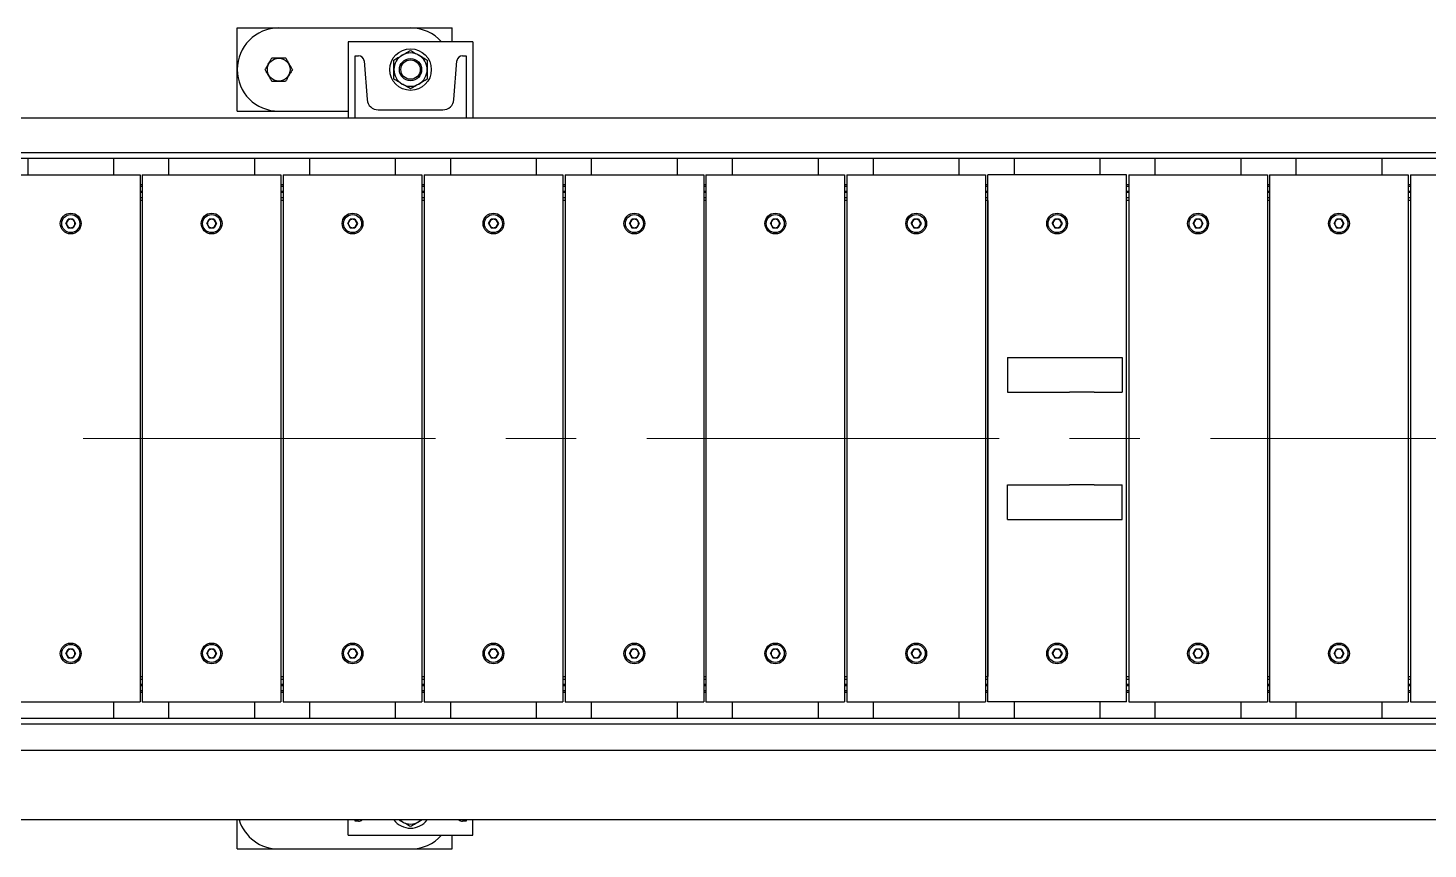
# Model space of a CAD drawing. Header units: millimetres. Extents: x 0 to 11880, y 0 to 8400.
# Drawn here: x 8862 to 9871, y 2897 to 3489 of the extents above; entities that cross this region are included whole.
import ezdxf

# ---------------------------------------------------------------- set-up
doc = ezdxf.new("R2010")
doc.units = ezdxf.units.MM
doc.header["$LTSCALE"] = 20
doc.linetypes.add('CENTERX2', pattern=[20.32, 12.7, -2.54, 2.54, -2.54])
doc.layers.add('ANNOTAZIONI', color=7, linetype='Continuous')

msp = doc.modelspace()

# ---------------------------------------------------------------- linework, layer by layer
at = {"color": 7, "linetype": 'Continuous', "lineweight": 25}
for p, q in [((9012.78, 3429.15), (9012.78, 3489.15)), ((9012.78, 3489.15), (9042.78, 3489.15)), ((9042.78, 3489.15), (9137.78, 3489.15)), ((9137.78, 3489.15), (9167.78, 3489.15)), ((9167.78, 3479.15), (9167.78, 3489.15)), ((9182.78, 3479.15), (9092.78, 3479.15)), ((9092.78, 3479.15), (9092.78, 3424.15)), ((9182.78, 3479.15), (9182.78, 3424.15)), ((9097.78, 3424.15), (9097.78, 3469.15)), ((9097.78, 3469.15), (9100.28, 3469.15)), ((9104.27, 3465.46), (9106.51, 3437.51)), ((9169.05, 3437.51), (9171.28, 3465.46)), ((9175.27, 3469.15), (9177.78, 3469.15)), ((9177.78, 3469.15), (9177.78, 3424.15)), ((9097.78, 3424.15), (7682.78, 3424.15)), ((9012.78, 3429.15), (9042.78, 3429.15)), ((9042.78, 3429.15), (9092.78, 3429.15)), ((9177.78, 3424.15), (9097.78, 3424.15)), ((9114.48, 3430.15), (9161.07, 3430.15)), ((10592.78, 3424.15), (9177.78, 3424.15)), ((10672.78, 3399.15), (6107.78, 3399.15)), ((10672.78, 3395.15), (6107.78, 3395.15)), ((8861.98, 3383.15), (8861.98, 3395.15)), ((8923.58, 3395.15), (8923.58, 3383.15)), ((8963.58, 3383.15), (8963.58, 3395.15)), ((9025.18, 3395.15), (9025.18, 3383.15)), ((9065.18, 3383.15), (9065.18, 3395.15)), ((9126.78, 3395.15), (9126.78, 3383.15)), ((9166.78, 3383.15), (9166.78, 3395.15)), ((9228.38, 3395.15), (9228.38, 3383.15)), ((9268.38, 3383.15), (9268.38, 3395.15)), ((9329.98, 3395.15), (9329.98, 3383.15)), ((9369.98, 3383.15), (9369.98, 3395.15)), ((9431.58, 3395.15), (9431.58, 3383.15)), ((9471.58, 3383.15), (9471.58, 3395.15)), ((9533.18, 3395.15), (9533.18, 3383.15)), ((9573.18, 3383.15), (9573.18, 3395.15)), ((9634.78, 3395.15), (9634.78, 3383.15)), ((9674.78, 3383.15), (9674.78, 3395.15)), ((9736.38, 3395.15), (9736.38, 3383.15)), ((9776.38, 3383.15), (9776.38, 3395.15)), ((9837.98, 3395.15), (9837.98, 3383.15)), ((8848.78, 3383.15), (8936.78, 3383.15)), ((8936.78, 3383.15), (8942.78, 3383.15)), ((8942.78, 3383.15), (8942.78, 3003.15)), ((8944.38, 3383.15), (8944.38, 3003.15)), ((8944.38, 3383.15), (8950.38, 3383.15)), ((8950.38, 3383.15), (9038.38, 3383.15)), ((9038.38, 3383.15), (9044.38, 3383.15)), ((9044.38, 3383.15), (9044.38, 3003.15)), ((9045.98, 3383.15), (9045.98, 3003.15)), ((9045.98, 3383.15), (9051.98, 3383.15)), ((9051.98, 3383.15), (9139.98, 3383.15)), ((9139.98, 3383.15), (9145.98, 3383.15)), ((9145.98, 3383.15), (9145.98, 3003.15)), ((9147.58, 3383.15), (9147.58, 3003.15)), ((9147.58, 3383.15), (9153.58, 3383.15)), ((9153.58, 3383.15), (9241.58, 3383.15)), ((9241.58, 3383.15), (9247.58, 3383.15)), ((9247.58, 3383.15), (9247.58, 3003.15)), ((9249.18, 3383.15), (9249.18, 3003.15)), ((9249.18, 3383.15), (9255.18, 3383.15)), ((9255.18, 3383.15), (9343.18, 3383.15)), ((9343.18, 3383.15), (9349.18, 3383.15)), ((9349.18, 3383.15), (9349.18, 3003.15)), ((9350.78, 3383.15), (9350.78, 3003.15)), ((9350.78, 3383.15), (9356.78, 3383.15)), ((9356.78, 3383.15), (9444.78, 3383.15)), ((9444.78, 3383.15), (9450.78, 3383.15)), ((9450.78, 3383.15), (9450.78, 3003.15)), ((9452.38, 3383.15), (9452.38, 3003.15)), ((9452.38, 3383.15), (9458.38, 3383.15)), ((9458.38, 3383.15), (9546.38, 3383.15)), ((9546.38, 3383.15), (9552.38, 3383.15)), ((9552.38, 3383.15), (9552.38, 3003.15)), ((9553.98, 3003.15), (9553.98, 3383.15)), ((9559.98, 3383.15), (9553.98, 3383.15)), ((9647.98, 3383.15), (9559.98, 3383.15)), ((9653.98, 3383.15), (9647.98, 3383.15)), ((9653.98, 3003.15), (9653.98, 3383.15)), ((9655.58, 3383.15), (9655.58, 3003.15)), ((9655.58, 3383.15), (9661.58, 3383.15)), ((9661.58, 3383.15), (9749.58, 3383.15)), ((9749.58, 3383.15), (9755.58, 3383.15)), ((9755.58, 3383.15), (9755.58, 3003.15)), ((9757.18, 3383.15), (9757.18, 3003.15)), ((9757.18, 3383.15), (9763.18, 3383.15)), ((9763.18, 3383.15), (9851.18, 3383.15)), ((9851.18, 3383.15), (9857.18, 3383.15)), ((9857.18, 3383.15), (9857.18, 3003.15)), ((9858.78, 3383.15), (9858.78, 3003.15)), ((9858.78, 3383.15), (9864.78, 3383.15)), ((9864.78, 3383.15), (9952.78, 3383.15)), ((8944.38, 3376.15), (8942.78, 3376.15)), ((8942.78, 3375.15), (8944.38, 3375.15)), ((9045.98, 3376.15), (9044.38, 3376.15)), ((9044.38, 3375.15), (9045.98, 3375.15)), ((9147.58, 3376.15), (9145.98, 3376.15)), ((9145.98, 3375.15), (9147.58, 3375.15)), ((9249.18, 3376.15), (9247.58, 3376.15)), ((9247.58, 3375.15), (9249.18, 3375.15)), ((9350.78, 3376.15), (9349.18, 3376.15)), ((9349.18, 3375.15), (9350.78, 3375.15)), ((9452.38, 3376.15), (9450.78, 3376.15)), ((9450.78, 3375.15), (9452.38, 3375.15)), ((9553.98, 3376.15), (9552.38, 3376.15)), ((9552.38, 3375.15), (9553.98, 3375.15)), ((9655.58, 3376.15), (9653.98, 3376.15)), ((9653.98, 3375.15), (9655.58, 3375.15)), ((9757.18, 3376.15), (9755.58, 3376.15)), ((9755.58, 3375.15), (9757.18, 3375.15)), ((9858.78, 3376.15), (9857.18, 3376.15)), ((9857.18, 3375.15), (9858.78, 3375.15)), ((8944.37, 3371.15), (8942.77, 3371.15)), ((8942.77, 3370.65), (8944.37, 3370.65)), ((8944.37, 3366.65), (8942.77, 3366.65)), ((8944.37, 3364.65), (8942.77, 3364.65)), ((8944.37, 3364.65), (8944.37, 3021.65)), ((9045.97, 3371.15), (9044.37, 3371.15)), ((9044.37, 3370.65), (9045.97, 3370.65)), ((9045.97, 3366.65), (9044.37, 3366.65)), ((9045.97, 3364.65), (9044.37, 3364.65)), ((9045.97, 3364.65), (9045.97, 3021.65)), ((9147.58, 3371.15), (9145.98, 3371.15)), ((9145.98, 3370.65), (9147.58, 3370.65)), ((9147.58, 3366.65), (9145.98, 3366.65)), ((9147.58, 3364.65), (9145.98, 3364.65)), ((9249.17, 3371.15), (9247.57, 3371.15)), ((9247.57, 3370.65), (9249.17, 3370.65)), ((9249.17, 3366.65), (9247.57, 3366.65)), ((9249.17, 3364.65), (9247.57, 3364.65)), ((9249.17, 3364.65), (9249.17, 3021.65)), ((9350.77, 3371.15), (9349.17, 3371.15)), ((9349.17, 3370.65), (9350.77, 3370.65)), ((9350.77, 3366.65), (9349.17, 3366.65)), ((9350.77, 3364.65), (9349.17, 3364.65)), ((9350.77, 3364.65), (9350.77, 3021.65)), ((9452.37, 3371.15), (9450.77, 3371.15)), ((9450.77, 3370.65), (9452.37, 3370.65)), ((9452.37, 3366.65), (9450.77, 3366.65)), ((9452.37, 3364.65), (9450.77, 3364.65)), ((9452.37, 3364.65), (9452.37, 3021.65)), ((9553.97, 3371.15), (9552.37, 3371.15)), ((9552.37, 3370.65), (9553.97, 3370.65)), ((9553.97, 3366.65), (9552.37, 3366.65)), ((9553.97, 3364.65), (9552.37, 3364.65)), ((9553.97, 3364.65), (9553.97, 3021.65)), ((9655.57, 3371.15), (9653.97, 3371.15)), ((9653.97, 3370.65), (9655.57, 3370.65)), ((9655.57, 3366.65), (9653.97, 3366.65)), ((9655.57, 3364.65), (9653.97, 3364.65)), ((9655.57, 3364.65), (9655.57, 3021.65)), ((9757.17, 3371.15), (9755.57, 3371.15)), ((9755.57, 3370.65), (9757.17, 3370.65)), ((9757.17, 3366.65), (9755.57, 3366.65)), ((9757.17, 3364.65), (9755.57, 3364.65)), ((9757.17, 3364.65), (9757.17, 3021.65)), ((9858.77, 3371.15), (9857.17, 3371.15)), ((9857.17, 3370.65), (9858.77, 3370.65)), ((9858.77, 3366.65), (9857.17, 3366.65)), ((9858.77, 3364.65), (9857.17, 3364.65)), ((9858.77, 3364.65), (9858.77, 3021.65)), ((8889.26, 3348.15), (8891.02, 3351.19)), ((8889.26, 3348.15), (8891.02, 3345.1)), ((8894.54, 3351.19), (8891.02, 3351.19)), ((8891.02, 3345.1), (8894.54, 3345.1)), ((8894.54, 3351.19), (8896.3, 3348.15)), ((8896.3, 3348.15), (8894.54, 3345.1)), ((8990.86, 3348.15), (8992.62, 3351.19)), ((8990.86, 3348.15), (8992.62, 3345.1)), ((8996.14, 3351.19), (8992.62, 3351.19)), ((8992.62, 3345.1), (8996.14, 3345.1)), ((8996.14, 3351.19), (8997.9, 3348.15)), ((8997.9, 3348.15), (8996.14, 3345.1)), ((9092.46, 3348.15), (9094.22, 3351.19)), ((9092.46, 3348.15), (9094.22, 3345.1)), ((9097.74, 3351.19), (9094.22, 3351.19)), ((9094.22, 3345.1), (9097.74, 3345.1)), ((9097.74, 3351.19), (9099.5, 3348.15)), ((9099.5, 3348.15), (9097.74, 3345.1)), ((9194.06, 3348.15), (9195.82, 3351.19)), ((9194.06, 3348.15), (9195.82, 3345.1)), ((9199.34, 3351.19), (9195.82, 3351.19)), ((9195.82, 3345.1), (9199.34, 3345.1)), ((9199.34, 3351.19), (9201.1, 3348.15)), ((9201.1, 3348.15), (9199.34, 3345.1)), ((9295.66, 3348.15), (9297.42, 3351.19)), ((9295.66, 3348.15), (9297.42, 3345.1)), ((9300.94, 3351.19), (9297.42, 3351.19)), ((9297.42, 3345.1), (9300.94, 3345.1)), ((9300.94, 3351.19), (9302.7, 3348.15)), ((9302.7, 3348.15), (9300.94, 3345.1)), ((9397.26, 3348.15), (9399.02, 3351.19)), ((9397.26, 3348.15), (9399.02, 3345.1)), ((9402.54, 3351.19), (9399.02, 3351.19)), ((9399.02, 3345.1), (9402.54, 3345.1)), ((9402.54, 3351.19), (9404.3, 3348.15)), ((9404.3, 3348.15), (9402.54, 3345.1)), ((9498.86, 3348.15), (9500.62, 3351.19)), ((9498.86, 3348.15), (9500.62, 3345.1)), ((9504.14, 3351.19), (9500.62, 3351.19)), ((9500.62, 3345.1), (9504.14, 3345.1)), ((9504.14, 3351.19), (9505.9, 3348.15)), ((9505.9, 3348.15), (9504.14, 3345.1)), ((9600.46, 3348.15), (9602.22, 3351.19)), ((9600.46, 3348.15), (9602.22, 3345.1)), ((9605.74, 3351.19), (9602.22, 3351.19)), ((9602.22, 3345.1), (9605.74, 3345.1)), ((9605.74, 3351.19), (9607.5, 3348.15)), ((9607.5, 3348.15), (9605.74, 3345.1)), ((9702.06, 3348.15), (9703.82, 3351.19)), ((9702.06, 3348.15), (9703.82, 3345.1)), ((9707.34, 3351.19), (9703.82, 3351.19)), ((9703.82, 3345.1), (9707.34, 3345.1)), ((9707.34, 3351.19), (9709.1, 3348.15)), ((9709.1, 3348.15), (9707.34, 3345.1)), ((9803.66, 3348.15), (9805.42, 3351.19)), ((9803.66, 3348.15), (9805.42, 3345.1)), ((9808.94, 3351.19), (9805.42, 3351.19)), ((9805.42, 3345.1), (9808.94, 3345.1)), ((9808.94, 3351.19), (9810.7, 3348.15)), ((9810.7, 3348.15), (9808.94, 3345.1)), ((9568.14, 3251.65), (9568.14, 3226.65)), ((9568.14, 3251.65), (9612.94, 3251.65)), ((9612.94, 3251.65), (9630.69, 3251.65)), ((9630.69, 3251.65), (9650.92, 3251.65)), ((9650.92, 3251.65), (9650.92, 3226.65)), ((9568.14, 3226.65), (9612.94, 3226.65)), ((9630.69, 3226.65), (9612.94, 3226.65)), ((9630.69, 3226.65), (9650.92, 3226.65)), ((9568.14, 3134.65), (9568.14, 3159.65)), ((9568.14, 3159.65), (9612.94, 3159.65)), ((9630.69, 3159.65), (9612.94, 3159.65)), ((9630.69, 3159.65), (9650.92, 3159.65)), ((9650.92, 3134.65), (9650.92, 3159.65)), ((9568.14, 3134.65), (9612.94, 3134.65)), ((9612.94, 3134.65), (9630.69, 3134.65)), ((9630.69, 3134.65), (9650.92, 3134.65)), ((8889.26, 3038.15), (8891.02, 3041.19)), ((8894.54, 3041.19), (8891.02, 3041.19)), ((8894.54, 3041.19), (8896.3, 3038.15)), ((8990.86, 3038.15), (8992.62, 3041.19)), ((8996.14, 3041.19), (8992.62, 3041.19)), ((8996.14, 3041.19), (8997.9, 3038.15)), ((9092.46, 3038.15), (9094.22, 3041.19)), ((9097.74, 3041.19), (9094.22, 3041.19)), ((9097.74, 3041.19), (9099.5, 3038.15)), ((9194.06, 3038.15), (9195.82, 3041.19)), ((9199.34, 3041.19), (9195.82, 3041.19)), ((9199.34, 3041.19), (9201.1, 3038.15)), ((9295.66, 3038.15), (9297.42, 3041.19)), ((9300.94, 3041.19), (9297.42, 3041.19)), ((9300.94, 3041.19), (9302.7, 3038.15)), ((9397.26, 3038.15), (9399.02, 3041.19)), ((9402.54, 3041.19), (9399.02, 3041.19)), ((9402.54, 3041.19), (9404.3, 3038.15)), ((9498.86, 3038.15), (9500.62, 3041.19)), ((9504.14, 3041.19), (9500.62, 3041.19)), ((9504.14, 3041.19), (9505.9, 3038.15)), ((9600.46, 3038.15), (9602.22, 3041.19)), ((9605.74, 3041.19), (9602.22, 3041.19)), ((9605.74, 3041.19), (9607.5, 3038.15)), ((9702.06, 3038.15), (9703.82, 3041.19)), ((9707.34, 3041.19), (9703.82, 3041.19)), ((9707.34, 3041.19), (9709.1, 3038.15)), ((9803.66, 3038.15), (9805.42, 3041.19)), ((9808.94, 3041.19), (9805.42, 3041.19)), ((9808.94, 3041.19), (9810.7, 3038.15)), ((8889.26, 3038.15), (8891.02, 3035.1)), ((8891.02, 3035.1), (8894.54, 3035.1)), ((8896.3, 3038.15), (8894.54, 3035.1)), ((8990.86, 3038.15), (8992.62, 3035.1)), ((8992.62, 3035.1), (8996.14, 3035.1)), ((8997.9, 3038.15), (8996.14, 3035.1)), ((9092.46, 3038.15), (9094.22, 3035.1)), ((9094.22, 3035.1), (9097.74, 3035.1)), ((9099.5, 3038.15), (9097.74, 3035.1)), ((9194.06, 3038.15), (9195.82, 3035.1)), ((9195.82, 3035.1), (9199.34, 3035.1)), ((9201.1, 3038.15), (9199.34, 3035.1)), ((9295.66, 3038.15), (9297.42, 3035.1)), ((9297.42, 3035.1), (9300.94, 3035.1)), ((9302.7, 3038.15), (9300.94, 3035.1)), ((9397.26, 3038.15), (9399.02, 3035.1)), ((9399.02, 3035.1), (9402.54, 3035.1)), ((9404.3, 3038.15), (9402.54, 3035.1)), ((9498.86, 3038.15), (9500.62, 3035.1)), ((9500.62, 3035.1), (9504.14, 3035.1)), ((9505.9, 3038.15), (9504.14, 3035.1)), ((9600.46, 3038.15), (9602.22, 3035.1)), ((9602.22, 3035.1), (9605.74, 3035.1)), ((9607.5, 3038.15), (9605.74, 3035.1)), ((9702.06, 3038.15), (9703.82, 3035.1)), ((9703.82, 3035.1), (9707.34, 3035.1)), ((9709.1, 3038.15), (9707.34, 3035.1)), ((9803.66, 3038.15), (9805.42, 3035.1)), ((9805.42, 3035.1), (9808.94, 3035.1)), ((9810.7, 3038.15), (9808.94, 3035.1)), ((8942.77, 3021.65), (8944.37, 3021.65)), ((8942.77, 3019.65), (8944.37, 3019.65)), ((9044.37, 3021.65), (9045.97, 3021.65)), ((9044.37, 3019.65), (9045.97, 3019.65)), ((9145.98, 3021.65), (9147.58, 3021.65)), ((9145.98, 3019.65), (9147.58, 3019.65)), ((9247.57, 3021.65), (9249.17, 3021.65)), ((9247.57, 3019.65), (9249.17, 3019.65)), ((9349.17, 3021.65), (9350.77, 3021.65)), ((9349.17, 3019.65), (9350.77, 3019.65)), ((9450.77, 3021.65), (9452.37, 3021.65)), ((9450.77, 3019.65), (9452.37, 3019.65)), ((9552.37, 3021.65), (9553.97, 3021.65)), ((9552.37, 3019.65), (9553.97, 3019.65)), ((9653.97, 3021.65), (9655.57, 3021.65)), ((9653.97, 3019.65), (9655.57, 3019.65)), ((9755.57, 3021.65), (9757.17, 3021.65)), ((9755.57, 3019.65), (9757.17, 3019.65)), ((9857.17, 3021.65), (9858.77, 3021.65)), ((9857.17, 3019.65), (9858.77, 3019.65)), ((8944.37, 3015.65), (8942.77, 3015.65)), ((8942.77, 3015.15), (8944.37, 3015.15)), ((8944.38, 3011.15), (8942.78, 3011.15)), ((8942.78, 3010.15), (8944.38, 3010.15)), ((9045.97, 3015.65), (9044.37, 3015.65)), ((9044.37, 3015.15), (9045.97, 3015.15)), ((9045.98, 3011.15), (9044.38, 3011.15)), ((9044.38, 3010.15), (9045.98, 3010.15)), ((9147.58, 3015.65), (9145.98, 3015.65)), ((9145.98, 3015.15), (9147.58, 3015.15)), ((9147.58, 3011.15), (9145.98, 3011.15)), ((9145.98, 3010.15), (9147.58, 3010.15)), ((9249.17, 3015.65), (9247.57, 3015.65)), ((9247.57, 3015.15), (9249.17, 3015.15)), ((9249.18, 3011.15), (9247.58, 3011.15)), ((9247.58, 3010.15), (9249.18, 3010.15)), ((9350.77, 3015.65), (9349.17, 3015.65)), ((9349.17, 3015.15), (9350.77, 3015.15)), ((9350.78, 3011.15), (9349.18, 3011.15)), ((9349.18, 3010.15), (9350.78, 3010.15)), ((9452.37, 3015.65), (9450.77, 3015.65)), ((9450.77, 3015.15), (9452.37, 3015.15)), ((9452.38, 3011.15), (9450.78, 3011.15)), ((9450.78, 3010.15), (9452.38, 3010.15)), ((9553.97, 3015.65), (9552.37, 3015.65)), ((9552.37, 3015.15), (9553.97, 3015.15)), ((9553.98, 3011.15), (9552.38, 3011.15)), ((9552.38, 3010.15), (9553.98, 3010.15)), ((9655.57, 3015.65), (9653.97, 3015.65)), ((9653.97, 3015.15), (9655.57, 3015.15)), ((9655.58, 3011.15), (9653.98, 3011.15)), ((9653.98, 3010.15), (9655.58, 3010.15)), ((9757.17, 3015.65), (9755.57, 3015.65)), ((9755.57, 3015.15), (9757.17, 3015.15)), ((9757.18, 3011.15), (9755.58, 3011.15)), ((9755.58, 3010.15), (9757.18, 3010.15)), ((9858.77, 3015.65), (9857.17, 3015.65)), ((9857.17, 3015.15), (9858.77, 3015.15)), ((9858.78, 3011.15), (9857.18, 3011.15)), ((9857.18, 3010.15), (9858.78, 3010.15)), ((8848.78, 3003.15), (8936.78, 3003.15)), ((8923.58, 3003.15), (8923.58, 2991.15)), ((8936.78, 3003.15), (8942.78, 3003.15)), ((8944.38, 3003.15), (8950.38, 3003.15)), ((8950.38, 3003.15), (9038.38, 3003.15)), ((8963.58, 2991.15), (8963.58, 3003.15)), ((9025.18, 3003.15), (9025.18, 2991.15)), ((9038.38, 3003.15), (9044.38, 3003.15)), ((9045.98, 3003.15), (9051.98, 3003.15)), ((9051.98, 3003.15), (9139.98, 3003.15)), ((9065.18, 2991.15), (9065.18, 3003.15)), ((9126.78, 3003.15), (9126.78, 2991.15)), ((9139.98, 3003.15), (9145.98, 3003.15)), ((9147.58, 3003.15), (9153.58, 3003.15)), ((9153.58, 3003.15), (9241.58, 3003.15)), ((9166.78, 2991.15), (9166.78, 3003.15)), ((9228.38, 3003.15), (9228.38, 2991.15)), ((9241.58, 3003.15), (9247.58, 3003.15)), ((9249.18, 3003.15), (9255.18, 3003.15)), ((9255.18, 3003.15), (9343.18, 3003.15)), ((9268.38, 2991.15), (9268.38, 3003.15)), ((9329.98, 3003.15), (9329.98, 2991.15)), ((9343.18, 3003.15), (9349.18, 3003.15)), ((9350.78, 3003.15), (9356.78, 3003.15)), ((9356.78, 3003.15), (9444.78, 3003.15)), ((9369.98, 2991.15), (9369.98, 3003.15)), ((9431.58, 3003.15), (9431.58, 2991.15)), ((9444.78, 3003.15), (9450.78, 3003.15)), ((9452.38, 3003.15), (9458.38, 3003.15)), ((9458.38, 3003.15), (9546.38, 3003.15)), ((9471.58, 2991.15), (9471.58, 3003.15)), ((9533.18, 3003.15), (9533.18, 2991.15)), ((9546.38, 3003.15), (9552.38, 3003.15)), ((9559.98, 3003.15), (9553.98, 3003.15)), ((9647.98, 3003.15), (9559.98, 3003.15)), ((9573.18, 2991.15), (9573.18, 3003.15)), ((9634.78, 3003.15), (9634.78, 2991.15)), ((9653.98, 3003.15), (9647.98, 3003.15)), ((9655.58, 3003.15), (9661.58, 3003.15)), ((9661.58, 3003.15), (9749.58, 3003.15)), ((9674.78, 2991.15), (9674.78, 3003.15)), ((9736.38, 3003.15), (9736.38, 2991.15)), ((9749.58, 3003.15), (9755.58, 3003.15)), ((9757.18, 3003.15), (9763.18, 3003.15)), ((9763.18, 3003.15), (9851.18, 3003.15)), ((9776.38, 2991.15), (9776.38, 3003.15)), ((9837.98, 3003.15), (9837.98, 2991.15)), ((9851.18, 3003.15), (9857.18, 3003.15)), ((9858.78, 3003.15), (9864.78, 3003.15)), ((9864.78, 3003.15), (9952.78, 3003.15)), ((10672.78, 2991.15), (6107.78, 2991.15)), ((10672.78, 2987.15), (6107.78, 2987.15)), ((10672.78, 2968.15), (6107.78, 2968.15)), ((10672.78, 2918.15), (6107.78, 2918.15)), ((9012.78, 2897.15), (9012.78, 2918.15)), ((9092.78, 2907.15), (9092.78, 2918.15)), ((9097.78, 2917.15), (9097.78, 2918.15)), ((9146.19, 2918.15), (9143.78, 2916.75)), ((9177.78, 2918.15), (9177.78, 2917.15)), ((9182.78, 2907.15), (9182.78, 2918.15)), ((9092.78, 2907.15), (9182.78, 2907.15)), ((9100.28, 2917.15), (9097.78, 2917.15)), ((9167.78, 2897.15), (9167.78, 2907.15)), ((9177.78, 2917.15), (9175.27, 2917.15)), ((9012.78, 2897.15), (9042.78, 2897.15)), ((9042.78, 2897.15), (9137.78, 2897.15)), ((9137.78, 2897.15), (9167.78, 2897.15))]:
    msp.add_line(p, q, dxfattribs=at)
at = {"color": 7, "linetype": 'Continuous', "lineweight": 25, "flags": 128}
for points in [[(9131.78, 2916.75), (9130.47, 2917.63), (9129.84, 2918.15)], [(9145.71, 2918.15), (9145.08, 2917.63), (9143.78, 2916.75)]]:
    msp.add_lwpolyline(points, dxfattribs=at)
at = {"color": 7, "linetype": 'Continuous', "lineweight": 25}
for centre, radius in [((9137.78, 3459.15), 15), ((9042.78, 3459.15), 8.23), ((9137.78, 3459.15), 8), ((9137.78, 3459.15), 7), ((8892.78, 3348.15), 7.5), ((8892.78, 3348.15), 6.5), ((8994.38, 3348.15), 7.5), ((8994.38, 3348.15), 6.5), ((9095.98, 3348.15), 7.5), ((9095.98, 3348.15), 6.5), ((9197.58, 3348.15), 7.5), ((9197.58, 3348.15), 6.5), ((9299.18, 3348.15), 7.5), ((9299.18, 3348.15), 6.5), ((9400.78, 3348.15), 7.5), ((9400.78, 3348.15), 6.5), ((9502.38, 3348.15), 7.5), ((9502.38, 3348.15), 6.5), ((9603.98, 3348.15), 7.5), ((9603.98, 3348.15), 6.5), ((9705.58, 3348.15), 7.5), ((9705.58, 3348.15), 6.5), ((9807.18, 3348.15), 7.5), ((9807.18, 3348.15), 6.5), ((8892.78, 3038.15), 7.5), ((8892.78, 3038.15), 6.5), ((8994.38, 3038.15), 7.5), ((8994.38, 3038.15), 6.5), ((9095.98, 3038.15), 7.5), ((9095.98, 3038.15), 6.5), ((9197.58, 3038.15), 7.5), ((9197.58, 3038.15), 6.5), ((9299.18, 3038.15), 7.5), ((9299.18, 3038.15), 6.5), ((9400.78, 3038.15), 7.5), ((9400.78, 3038.15), 6.5), ((9502.38, 3038.15), 7.5), ((9502.38, 3038.15), 6.5), ((9603.98, 3038.15), 7.5), ((9603.98, 3038.15), 6.5), ((9705.58, 3038.15), 7.5), ((9705.58, 3038.15), 6.5), ((9807.18, 3038.15), 7.5), ((9807.18, 3038.15), 6.5)]:
    msp.add_circle(centre, radius, dxfattribs=at)
for centre, radius, start, end in [((9042.78, 3459.15), 30, 90, 180), ((9137.78, 3459.15), 30, 41.81031, 90), ((9100.28, 3465.15), 4, 4.57, 90), ((9137.78, 3459.15), 12, 120, 180), ((9137.78, 3459.15), 12, 60, 120), ((9137.78, 3459.15), 12, 0, 60), ((9175.27, 3465.15), 4, 90, 175.43), ((9042.78, 3459.15), 30, 180, 270), ((9137.78, 3459.15), 12, 180, 240), ((9137.78, 3459.15), 12, 300, 0), ((9137.78, 3459.15), 12, 240, 300), ((9114.48, 3438.15), 8, 184.57, 270), ((9161.07, 3438.15), 8, 270, 355.43), ((8892.78, 3348.15), 3.05, 150, 210), ((8892.78, 3348.15), 3.05, 90, 150), ((8892.78, 3348.15), 3.05, 210, 270), ((8892.78, 3348.15), 3.05, 30, 90), ((8892.78, 3348.15), 3.05, 270, 330), ((8892.78, 3348.15), 3.05, 330, 30), ((8994.38, 3348.15), 3.05, 150, 210), ((8994.38, 3348.15), 3.05, 90, 150), ((8994.38, 3348.15), 3.05, 210, 270), ((8994.38, 3348.15), 3.05, 30, 90), ((8994.38, 3348.15), 3.05, 270, 330), ((8994.38, 3348.15), 3.05, 330, 30), ((9095.98, 3348.15), 3.05, 150, 210), ((9095.98, 3348.15), 3.05, 90, 150), ((9095.98, 3348.15), 3.05, 210, 270), ((9095.98, 3348.15), 3.05, 30, 90), ((9095.98, 3348.15), 3.05, 270, 330), ((9095.98, 3348.15), 3.05, 330, 30), ((9197.58, 3348.15), 3.05, 150, 210), ((9197.58, 3348.15), 3.05, 90, 150), ((9197.58, 3348.15), 3.05, 210, 270), ((9197.58, 3348.15), 3.05, 30, 90), ((9197.58, 3348.15), 3.05, 270, 330), ((9197.58, 3348.15), 3.05, 330, 30), ((9299.18, 3348.15), 3.05, 150, 210), ((9299.18, 3348.15), 3.05, 90, 150), ((9299.18, 3348.15), 3.05, 210, 270), ((9299.18, 3348.15), 3.05, 30, 90), ((9299.18, 3348.15), 3.05, 270, 330), ((9299.18, 3348.15), 3.05, 330, 30), ((9400.78, 3348.15), 3.05, 150, 210), ((9400.78, 3348.15), 3.05, 90, 150), ((9400.78, 3348.15), 3.05, 210, 270), ((9400.78, 3348.15), 3.05, 30, 90), ((9400.78, 3348.15), 3.05, 270, 330), ((9400.78, 3348.15), 3.05, 330, 30), ((9502.38, 3348.15), 3.05, 150, 210), ((9502.38, 3348.15), 3.05, 90, 150), ((9502.38, 3348.15), 3.05, 210, 270), ((9502.38, 3348.15), 3.05, 30, 90), ((9502.38, 3348.15), 3.05, 270, 330), ((9502.38, 3348.15), 3.05, 330, 30), ((9603.98, 3348.15), 3.05, 150, 210), ((9603.98, 3348.15), 3.05, 90, 150), ((9603.98, 3348.15), 3.05, 210, 270), ((9603.98, 3348.15), 3.05, 30, 90), ((9603.98, 3348.15), 3.05, 270, 330), ((9603.98, 3348.15), 3.05, 330, 30), ((9705.58, 3348.15), 3.05, 150, 210), ((9705.58, 3348.15), 3.05, 90, 150), ((9705.58, 3348.15), 3.05, 210, 270), ((9705.58, 3348.15), 3.05, 30, 90), ((9705.58, 3348.15), 3.05, 270, 330), ((9705.58, 3348.15), 3.05, 330, 30), ((9807.18, 3348.15), 3.05, 150, 210), ((9807.18, 3348.15), 3.05, 90, 150), ((9807.18, 3348.15), 3.05, 210, 270), ((9807.18, 3348.15), 3.05, 30, 90), ((9807.18, 3348.15), 3.05, 270, 330), ((9807.18, 3348.15), 3.05, 330, 30), ((8892.78, 3038.15), 3.05, 150, 210), ((8892.78, 3038.15), 3.05, 90, 150), ((8892.78, 3038.15), 3.05, 30, 90), ((8892.78, 3038.15), 3.05, 330, 30), ((8994.38, 3038.15), 3.05, 150, 210), ((8994.38, 3038.15), 3.05, 90, 150), ((8994.38, 3038.15), 3.05, 30, 90), ((8994.38, 3038.15), 3.05, 330, 30), ((9095.98, 3038.15), 3.05, 150, 210), ((9095.98, 3038.15), 3.05, 90, 150), ((9095.98, 3038.15), 3.05, 30, 90), ((9095.98, 3038.15), 3.05, 330, 30), ((9197.58, 3038.15), 3.05, 150, 210), ((9197.58, 3038.15), 3.05, 90, 150), ((9197.58, 3038.15), 3.05, 30, 90), ((9197.58, 3038.15), 3.05, 330, 30), ((9299.18, 3038.15), 3.05, 150, 210), ((9299.18, 3038.15), 3.05, 90, 150), ((9299.18, 3038.15), 3.05, 30, 90), ((9299.18, 3038.15), 3.05, 330, 30), ((9400.78, 3038.15), 3.05, 150, 210), ((9400.78, 3038.15), 3.05, 90, 150), ((9400.78, 3038.15), 3.05, 30, 90), ((9400.78, 3038.15), 3.05, 330, 30), ((9502.38, 3038.15), 3.05, 150, 210), ((9502.38, 3038.15), 3.05, 90, 150), ((9502.38, 3038.15), 3.05, 30, 90), ((9502.38, 3038.15), 3.05, 330, 30), ((9603.98, 3038.15), 3.05, 150, 210), ((9603.98, 3038.15), 3.05, 90, 150), ((9603.98, 3038.15), 3.05, 30, 90), ((9603.98, 3038.15), 3.05, 330, 30), ((9705.58, 3038.15), 3.05, 150, 210), ((9705.58, 3038.15), 3.05, 90, 150), ((9705.58, 3038.15), 3.05, 30, 90), ((9705.58, 3038.15), 3.05, 330, 30), ((9807.18, 3038.15), 3.05, 150, 210), ((9807.18, 3038.15), 3.05, 90, 150), ((9807.18, 3038.15), 3.05, 30, 90), ((9807.18, 3038.15), 3.05, 330, 30), ((8892.78, 3038.15), 3.05, 210, 270), ((8892.78, 3038.15), 3.05, 270, 330), ((8994.38, 3038.15), 3.05, 210, 270), ((8994.38, 3038.15), 3.05, 270, 330), ((9095.98, 3038.15), 3.05, 210, 270), ((9095.98, 3038.15), 3.05, 270, 330), ((9197.58, 3038.15), 3.05, 210, 270), ((9197.58, 3038.15), 3.05, 270, 330), ((9299.18, 3038.15), 3.05, 210, 270), ((9299.18, 3038.15), 3.05, 270, 330), ((9400.78, 3038.15), 3.05, 210, 270), ((9400.78, 3038.15), 3.05, 270, 330), ((9502.38, 3038.15), 3.05, 210, 270), ((9502.38, 3038.15), 3.05, 270, 330), ((9603.98, 3038.15), 3.05, 210, 270), ((9603.98, 3038.15), 3.05, 270, 330), ((9705.58, 3038.15), 3.05, 210, 270), ((9705.58, 3038.15), 3.05, 270, 330), ((9807.18, 3038.15), 3.05, 210, 270), ((9807.18, 3038.15), 3.05, 270, 330), ((9042.78, 2927.15), 30, 197.4576, 270), ((9100.28, 2921.15), 4, 270, 311.40962), ((9137.78, 2927.15), 15, 216.8699, 323.1301), ((9175.27, 2921.15), 4, 228.59038, 270), ((9137.78, 2927.15), 12, 240, 300), ((9137.78, 2927.15), 30, 270, 318.18969)]:
    msp.add_arc(centre, radius, start, end, dxfattribs=at)
for points, knots in [([(9131.78, 3469.54), (9131.92, 3469.62), (9132.99, 3470.24), (9135.03, 3471.41), (9136.85, 3472.47), (9137.78, 3473)], [0, 0, 0, 0, 0.0700986, 0.5307888, 1, 1, 1, 1]), ([(9137.78, 3473), (9138.75, 3472.44), (9140.72, 3471.3), (9142.75, 3470.13), (9143.78, 3469.54)], [0, 0, 0, 0, 0.495458, 1, 1, 1, 1]), ([(9032.96, 3459.15), (9033.39, 3459.88), (9034.25, 3461.38), (9035.52, 3463.59), (9036.74, 3465.7), (9037.49, 3466.99), (9037.87, 3467.65)], [0, 0, 0, 0, 0.2646049, 0.5349477, 0.7653431, 1, 1, 1, 1]), ([(9037.87, 3467.65), (9039.05, 3467.65), (9041.03, 3467.65), (9043.94, 3467.65), (9046.03, 3467.65), (9047.27, 3467.65), (9047.68, 3467.65)], [0, 0, 0, 0, 0.3642607, 0.6135447, 0.8695509, 1, 1, 1, 1]), ([(9047.68, 3467.65), (9048.11, 3466.91), (9048.97, 3465.42), (9050.25, 3463.21), (9051.47, 3461.09), (9052.21, 3459.8), (9052.59, 3459.15)], [0, 0, 0, 0, 0.2646049, 0.5349477, 0.7653431, 1, 1, 1, 1]), ([(9125.78, 3466.07), (9126.75, 3466.64), (9128.72, 3467.77), (9130.75, 3468.95), (9131.78, 3469.54)], [0, 0, 0, 0, 0.495458, 1, 1, 1, 1]), ([(9125.78, 3459.15), (9125.78, 3459.78), (9125.78, 3462.12), (9125.78, 3464.4), (9125.78, 3466.07)], [0, 0, 0, 0, 0.2686336, 1, 1, 1, 1]), ([(9143.78, 3469.54), (9143.92, 3469.46), (9144.99, 3468.83), (9147.03, 3467.66), (9148.85, 3466.61), (9149.78, 3466.07)], [0, 0, 0, 0, 0.07009856, 0.53078884, 1, 1, 1, 1]), ([(9149.78, 3466.07), (9149.78, 3464.4), (9149.78, 3462.12), (9149.78, 3459.78), (9149.78, 3459.15)], [0, 0, 0, 0, 0.7313664, 1, 1, 1, 1]), ([(9037.87, 3450.65), (9037.44, 3451.38), (9036.58, 3452.88), (9035.31, 3455.09), (9034.09, 3457.2), (9033.34, 3458.49), (9032.96, 3459.15)], [0, 0, 0, 0, 0.2646049, 0.5349477, 0.7653431, 1, 1, 1, 1]), ([(9052.59, 3459.15), (9052.16, 3458.41), (9051.3, 3456.92), (9050.03, 3454.71), (9048.81, 3452.59), (9048.06, 3451.3), (9047.68, 3450.65)], [0, 0, 0, 0, 0.2646049, 0.5349477, 0.7653431, 1, 1, 1, 1]), ([(9125.78, 3452.22), (9125.78, 3452.8), (9125.78, 3455.06), (9125.78, 3457.4), (9125.78, 3459.15)], [0, 0, 0, 0, 0.2575513, 1, 1, 1, 1]), ([(9131.78, 3448.75), (9131.63, 3448.84), (9130.56, 3449.46), (9128.53, 3450.63), (9126.7, 3451.69), (9125.78, 3452.22)], [0, 0, 0, 0, 0.07009856, 0.53078884, 1, 1, 1, 1]), ([(9149.78, 3452.22), (9148.8, 3451.66), (9146.83, 3450.52), (9144.8, 3449.35), (9143.78, 3448.75)], [0, 0, 0, 0, 0.495458, 1, 1, 1, 1]), ([(9149.78, 3459.15), (9149.78, 3457.4), (9149.78, 3455.06), (9149.78, 3452.8), (9149.78, 3452.22)], [0, 0, 0, 0, 0.7424487, 1, 1, 1, 1]), ([(9047.68, 3450.65), (9047.27, 3450.65), (9046.05, 3450.65), (9043.96, 3450.65), (9041.05, 3450.65), (9039.05, 3450.65), (9037.87, 3450.65)], [0, 0, 0, 0, 0.1304497, 0.3800433, 0.6357378, 1, 1, 1, 1]), ([(9137.78, 3445.29), (9136.8, 3445.85), (9134.83, 3446.99), (9132.8, 3448.16), (9131.78, 3448.75)], [0, 0, 0, 0, 0.495458, 1, 1, 1, 1]), ([(9143.78, 3448.75), (9143.63, 3448.67), (9142.56, 3448.05), (9140.53, 3446.88), (9138.7, 3445.82), (9137.78, 3445.29)], [0, 0, 0, 0, 0.0700986, 0.5307888, 1, 1, 1, 1]), ([(9131.78, 2916.75), (9131.63, 2916.84), (9130.83, 2917.3), (9130.02, 2917.77), (9129.36, 2918.15)], [0, 0, 0, 0, 0.1762536, 1, 1, 1, 1]), ([(9137.78, 2913.29), (9136.8, 2913.85), (9134.83, 2914.99), (9132.8, 2916.16), (9131.78, 2916.75)], [0, 0, 0, 0, 0.495458, 1, 1, 1, 1]), ([(9143.78, 2916.75), (9143.63, 2916.67), (9142.56, 2916.05), (9140.53, 2914.88), (9138.7, 2913.82), (9137.78, 2913.29)], [0, 0, 0, 0, 0.0700986, 0.5307888, 1, 1, 1, 1])]:
    msp.add_open_spline(points, degree=3, knots=knots, dxfattribs=at)
at = {"layer": 'ANNOTAZIONI', "linetype": 'CENTERX2', "lineweight": 18}
msp.add_line((5650.5, 3193.15), (11139.7, 3193.15), dxfattribs=at)

doc.saveas('drawing.dxf')
